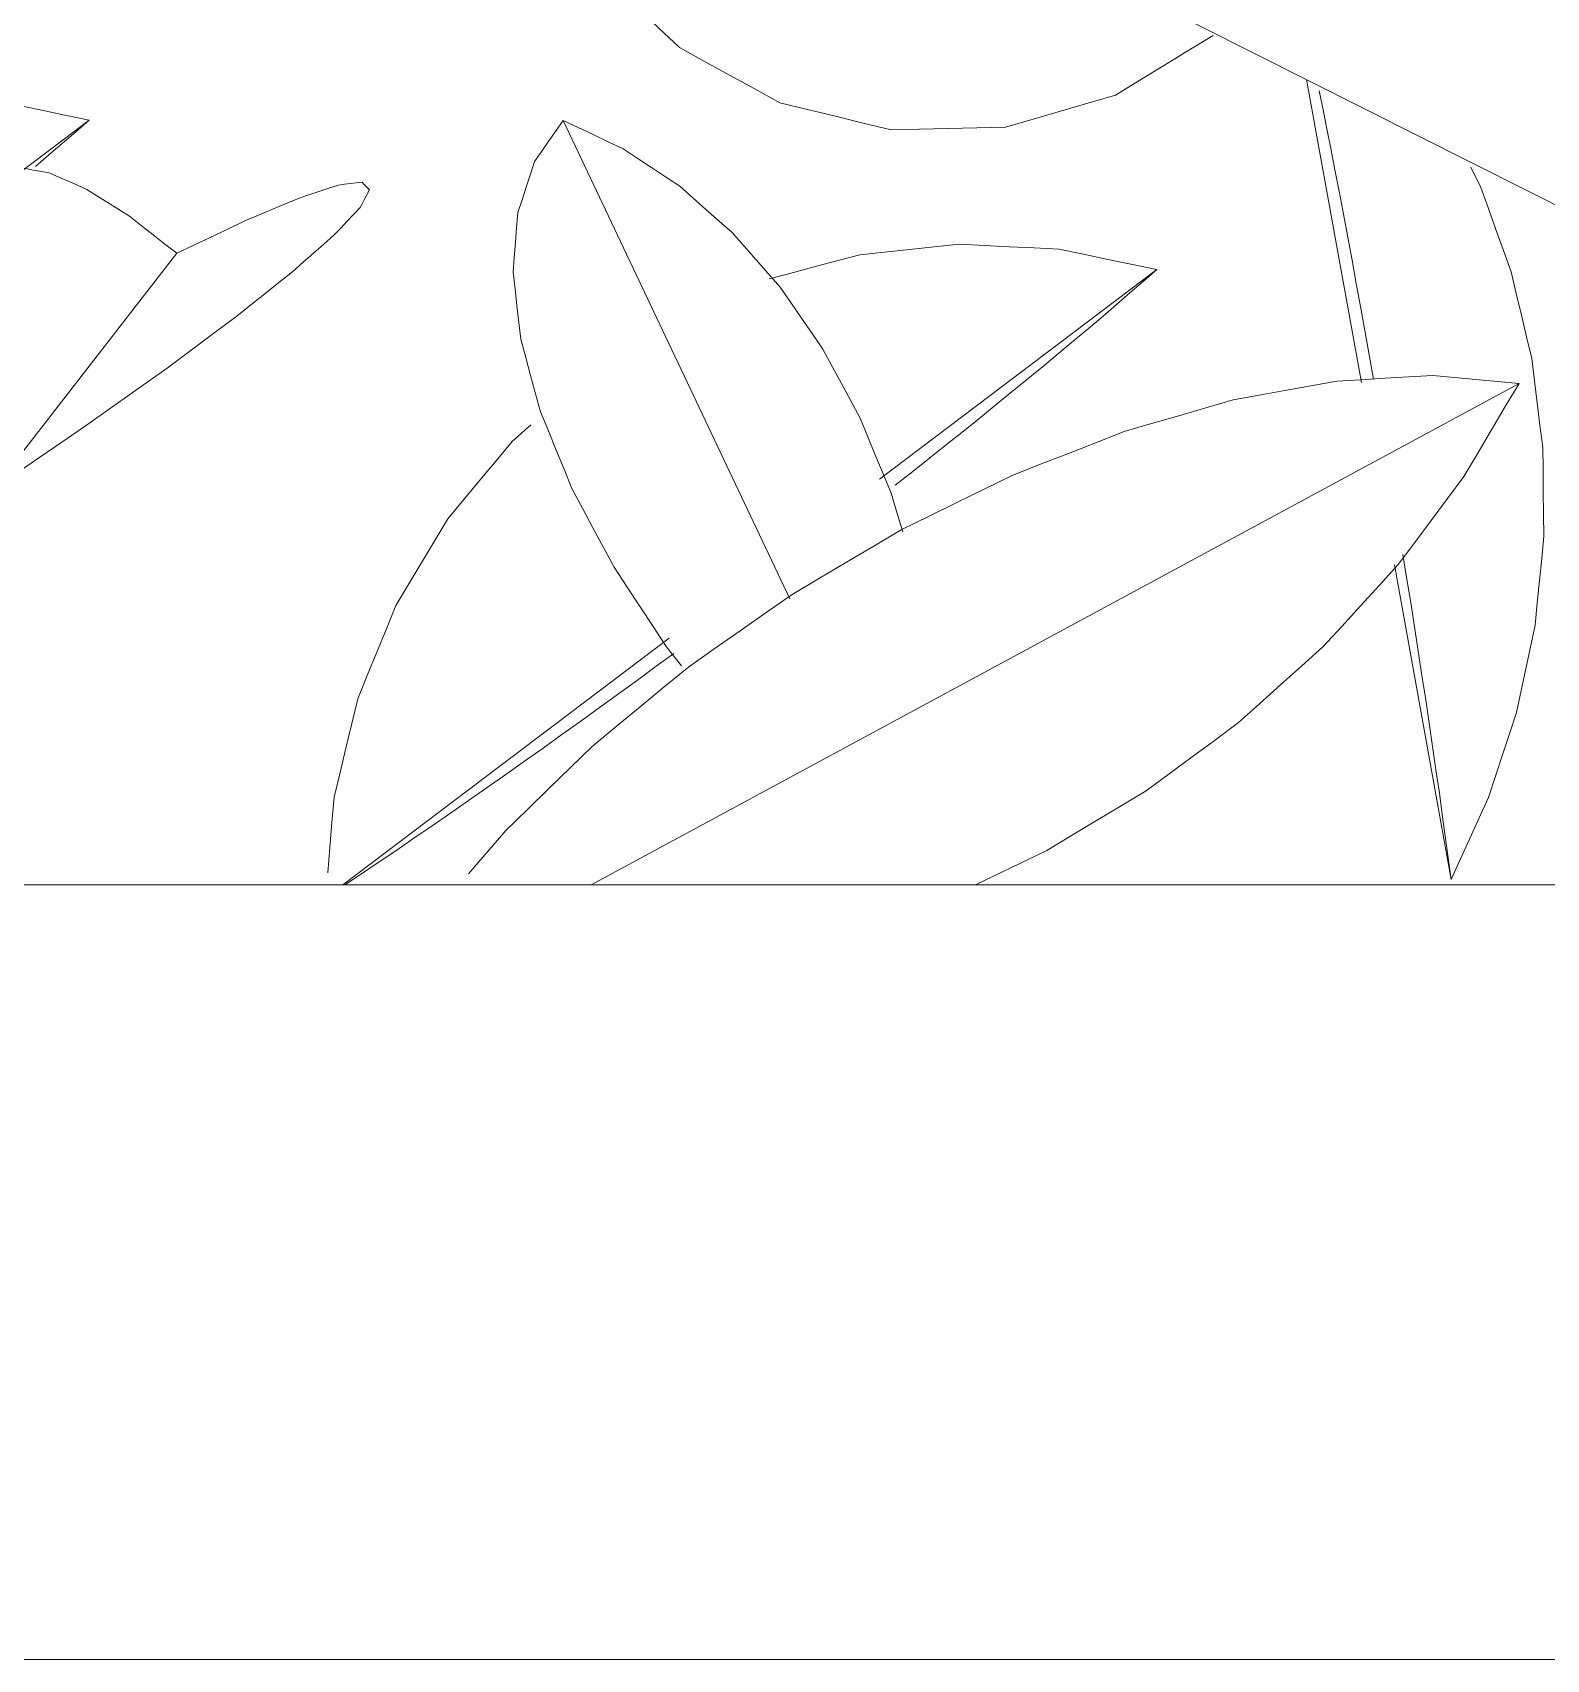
# Model space of a CAD drawing. Header units: metres. Extents: x -18.34 to -13.25, y -25.49 to -16.26.
# Drawn here: x -17.4259 to -17.3617, y -21.4012 to -21.3322 of the extents above; entities that cross this region are included whole.
import ezdxf

# ---------------------------------------------------------------- set-up
doc = ezdxf.new("R2010")
doc.units = ezdxf.units.M
for name, color, linetype, lineweight in [('Importações nas famílias', 7, 'Continuous', 5), ('Quadro estrutural', 7, 'Continuous', 5), ('Telhados', 7, 'Continuous', 5), ('Vegetação', 7, 'Continuous', 5)]:
    doc.layers.add(name, color=color, linetype=linetype, lineweight=lineweight)

# ---------------------------------------------------------------- blocks, each defined once
blk = doc.blocks.new('Planta_pergolado_12200 - plantas pergolado_skp_Component_12-V575-Pavimento 02 - Executivo')
at = {"layer": 'Importações nas famílias', "color": 9}
for p, q in [((0.121198, 0.264512), (0.151262, 0.24178)), ((0.153506, 0.240083), (0.15646, 0.237849))]:
    blk.add_line(p, q, dxfattribs=at)
at = {"layer": 'Importações nas famílias', "color": 9, "flags": 128}
for points in [[(0.12156, 0.260235), (0.121469, 0.261304), (0.121379, 0.262373), (0.121288, 0.263443), (0.121198, 0.264512)], [(0.121198, 0.264512), (0.121942, 0.264011), (0.122687, 0.26351), (0.123431, 0.26301), (0.124176, 0.262509)], [(0.124176, 0.262509), (0.124947, 0.261977), (0.125719, 0.261445), (0.12649, 0.260914), (0.127262, 0.260382)], [(0.122563, 0.256064), (0.122312, 0.257107), (0.122061, 0.258149), (0.121811, 0.259192), (0.12156, 0.260235)], [(0.127262, 0.260382), (0.128052, 0.259825), (0.128842, 0.259269), (0.129633, 0.258712), (0.130423, 0.258156)], [(0.130423, 0.258156), (0.131223, 0.25758), (0.132023, 0.257005), (0.132823, 0.256429), (0.133623, 0.255854)], [(0.124183, 0.252099), (0.123778, 0.25309), (0.123373, 0.254081), (0.122968, 0.255073), (0.122563, 0.256064)], [(0.133623, 0.255854), (0.134424, 0.255266), (0.135225, 0.254678), (0.136026, 0.254091), (0.136827, 0.253503)], [(0.136827, 0.253503), (0.13762, 0.252909), (0.138413, 0.252316), (0.139206, 0.251722), (0.139999, 0.251128)], [(0.126382, 0.248431), (0.125832, 0.249348), (0.125283, 0.250265), (0.124733, 0.251182), (0.124183, 0.252099)], [(0.139999, 0.251128), (0.140775, 0.250536), (0.141551, 0.249943), (0.142327, 0.24935), (0.143104, 0.248757)], [(0.143104, 0.248757), (0.143854, 0.248171), (0.144605, 0.247586), (0.145356, 0.247), (0.146107, 0.246415)], [(0.129109, 0.245147), (0.128427, 0.245968), (0.127746, 0.246789), (0.127064, 0.24761), (0.126382, 0.248431)], [(0.146107, 0.246415), (0.146824, 0.245843), (0.147541, 0.245271), (0.148258, 0.2447), (0.148975, 0.244128)], [(0.132299, 0.242324), (0.131502, 0.24303), (0.130704, 0.243736), (0.129907, 0.244441), (0.129109, 0.245147)], [(0.148975, 0.244128), (0.14965, 0.243577), (0.150325, 0.243025), (0.151001, 0.242474)], [(0.135878, 0.240029), (0.134984, 0.240602), (0.134089, 0.241176), (0.133194, 0.24175), (0.132299, 0.242324)], [(0.139762, 0.238314), (0.138791, 0.238743), (0.13782, 0.239171), (0.136849, 0.2396), (0.135878, 0.240029)], [(0.15418, 0.239821), (0.15475, 0.239328), (0.15532, 0.238835), (0.15589, 0.238342), (0.15646, 0.237849)], [(0.143859, 0.237221), (0.142835, 0.237494), (0.141811, 0.237767), (0.140786, 0.238041), (0.139762, 0.238314)], [(0.15646, 0.237849), (0.155422, 0.237633), (0.154384, 0.237417), (0.153346, 0.237202), (0.152307, 0.236986)], [(0.148074, 0.236775), (0.14702, 0.236886), (0.145967, 0.236998), (0.144913, 0.237109), (0.143859, 0.237221)], [(0.152307, 0.236986), (0.151249, 0.236933), (0.150191, 0.23688), (0.149132, 0.236827), (0.148074, 0.236775)]]:
    blk.add_lwpolyline(points, dxfattribs=at)
blk = doc.blocks.new('Planta_pergolado_12200 - plantas pergolado_skp_Component_12-V2910-Pavimento 02 - Executivo')
at = {"layer": 'Importações nas famílias', "color": 9}
for p, q in [((0.18618, -0.258156), (0.176569, -0.23786)), ((0.180939, -0.260175), (0.181585, -0.260998))]:
    blk.add_line(p, q, dxfattribs=at)
at = {"layer": 'Importações nas famílias', "color": 9, "flags": 128}
for points in [[(0.176569, -0.23786), (0.176266, -0.238296), (0.175962, -0.238733), (0.175659, -0.23917), (0.175356, -0.239606)], [(0.179112, -0.239065), (0.178476, -0.238763), (0.17784, -0.238462), (0.177205, -0.238161), (0.176569, -0.23786)], [(0.18151, -0.240657), (0.180911, -0.240259), (0.180311, -0.239861), (0.179711, -0.239463), (0.179112, -0.239065)], [(0.175356, -0.239606), (0.175178, -0.240147), (0.174999, -0.240689), (0.174821, -0.24123), (0.174642, -0.241771)], [(0.183738, -0.24262), (0.183181, -0.242129), (0.182624, -0.241639), (0.182067, -0.241148), (0.18151, -0.240657)], [(0.174642, -0.241771), (0.174593, -0.242404), (0.174544, -0.243037), (0.174494, -0.24367), (0.174445, -0.244303)], [(0.18577, -0.244931), (0.185262, -0.244353), (0.184754, -0.243775), (0.184246, -0.243198), (0.183738, -0.24262)], [(0.174445, -0.244303), (0.174526, -0.245013), (0.174607, -0.245723), (0.174687, -0.246433), (0.174768, -0.247143)], [(0.187584, -0.247564), (0.18713, -0.246906), (0.186677, -0.246247), (0.186223, -0.245589), (0.18577, -0.244931)], [(0.174768, -0.247143), (0.174977, -0.247913), (0.175186, -0.248683), (0.175396, -0.249454), (0.175605, -0.250224)], [(0.189159, -0.25049), (0.188765, -0.249759), (0.188371, -0.249027), (0.187977, -0.248295), (0.187584, -0.247564)], [(0.175605, -0.250224), (0.175937, -0.251037), (0.17627, -0.251849), (0.176602, -0.252662), (0.176935, -0.253474)], [(0.190479, -0.253677), (0.190149, -0.252881), (0.189819, -0.252084), (0.189489, -0.251287), (0.189159, -0.25049)], [(0.176935, -0.253474), (0.177383, -0.25431), (0.177831, -0.255146), (0.178279, -0.255982), (0.178727, -0.256817)], [(0.19098, -0.25531), (0.190741, -0.254531), (0.190479, -0.253677)], [(0.178727, -0.256817), (0.17928, -0.257657), (0.179833, -0.258496), (0.180386, -0.259335), (0.180939, -0.260175)]]:
    blk.add_lwpolyline(points, dxfattribs=at)
blk = doc.blocks.new('Planta_pergolado_12200 - plantas pergolado_skp_Component_17-V2911-Pavimento 02 - Executivo')
at = {"layer": 'Importações nas famílias', "color": 9, "flags": 128}
for points in [[(0.181495, -0.234774), (0.180617, -0.233934), (0.17974, -0.233093), (0.178862, -0.232253), (0.177985, -0.231412)], [(0.204144, -0.234255), (0.203106, -0.234887), (0.202068, -0.235519), (0.20103, -0.236152), (0.199993, -0.236784)], [(0.185755, -0.23711), (0.18469, -0.236526), (0.183625, -0.235942), (0.18256, -0.235358), (0.181495, -0.234774)], [(0.190474, -0.238262), (0.189294, -0.237974), (0.188114, -0.237686), (0.186935, -0.237398), (0.185755, -0.23711)], [(0.199993, -0.236784), (0.198827, -0.237126), (0.197661, -0.237467), (0.196496, -0.237809), (0.19533, -0.238151)], [(0.19533, -0.238151), (0.194116, -0.238178), (0.192902, -0.238206), (0.191688, -0.238234), (0.190474, -0.238262)]]:
    blk.add_lwpolyline(points, dxfattribs=at)
blk = doc.blocks.new('Planta_pergolado_12200 - plantas pergolado_skp_Component_16-V2912-Pavimento 02 - Executivo')
for name in ['Planta_pergolado_12200 - plantas pergolado_skp_Component_17-V2911-Pavimento 02 - Executivo', 'Planta_pergolado_12200 - plantas pergolado_skp_Component_12-V2910-Pavimento 02 - Executivo']:
    blk.add_blockref(name, (0, 0))
at = {"extrusion": (0, 0, -1), "zscale": -1, "rotation": 180}
blk.add_blockref('Planta_pergolado_12200 - plantas pergolado_skp_Component_12-V575-Pavimento 02 - Executivo', (0, 0), dxfattribs=at)
blk = doc.blocks.new('Planta_pergolado_12200 - plantas pergolado_skp_Component_12-V2921-Pavimento 02 - Executivo')
at = {"layer": 'Importações nas famílias', "color": 9}
for p, q in [((0.189988, -0.253081), (0.20175, -0.244187)), ((0.175196, -0.250779), (0.174399, -0.251485)), ((0.190646, -0.253338), (0.191396, -0.252753)), ((0.16722, -0.270296), (0.181058, -0.259833))]:
    blk.add_line(p, q, dxfattribs=at)
at = {"layer": 'Importações nas famílias', "color": 9, "flags": 128}
for points in [[(0.189149, -0.243559), (0.188125, -0.243832), (0.1871, -0.244105), (0.186076, -0.244379), (0.18531, -0.244583)], [(0.193364, -0.243112), (0.19231, -0.243224), (0.191256, -0.243336), (0.190203, -0.243447), (0.189149, -0.243559)], [(0.197597, -0.243324), (0.196539, -0.243271), (0.195481, -0.243218), (0.194422, -0.243165), (0.193364, -0.243112)], [(0.20175, -0.244187), (0.200712, -0.243971), (0.199673, -0.243755), (0.198635, -0.24354), (0.197597, -0.243324)], [(0.19947, -0.246159), (0.20004, -0.245666), (0.20061, -0.245173), (0.20118, -0.24468), (0.20175, -0.244187)], [(0.196966, -0.24826), (0.197592, -0.247735), (0.198218, -0.24721), (0.198844, -0.246684), (0.19947, -0.246159)], [(0.194265, -0.250466), (0.19494, -0.249915), (0.195615, -0.249363), (0.19629, -0.248812), (0.196966, -0.24826)], [(0.191396, -0.252753), (0.192113, -0.252181), (0.192831, -0.251609), (0.193548, -0.251038), (0.194265, -0.250466)], [(0.174399, -0.251485), (0.173717, -0.252306), (0.173035, -0.253127), (0.172354, -0.253948), (0.171672, -0.254769)], [(0.171672, -0.254769), (0.171122, -0.255686), (0.170572, -0.256603), (0.170023, -0.25752), (0.169473, -0.258436)], [(0.169473, -0.258436), (0.169068, -0.259428), (0.168663, -0.260419), (0.168258, -0.261411), (0.167853, -0.262402)], [(0.178913, -0.262192), (0.179714, -0.261604), (0.180515, -0.261016), (0.181257, -0.260472)], [(0.175713, -0.264494), (0.176513, -0.263918), (0.177313, -0.263343), (0.178113, -0.262767), (0.178913, -0.262192)], [(0.167853, -0.262402), (0.167602, -0.263445), (0.167351, -0.264487), (0.167101, -0.26553), (0.16685, -0.266573)], [(0.172552, -0.26672), (0.173342, -0.266163), (0.174132, -0.265607), (0.174923, -0.26505), (0.175713, -0.264494)], [(0.16685, -0.266573), (0.166759, -0.267642), (0.166669, -0.268711), (0.166578, -0.269781)], [(0.169465, -0.268847), (0.170237, -0.268315), (0.171009, -0.267783), (0.17178, -0.267252), (0.172552, -0.26672)], [(0.167311, -0.270296), (0.167976, -0.269848), (0.168721, -0.269348), (0.169465, -0.268847)]]:
    blk.add_lwpolyline(points, dxfattribs=at)
blk = doc.blocks.new('Planta_pergolado_12200 - plantas pergolado_skp_Component_17-V2923-Pavimento 02 - Executivo')
at = {"layer": 'Importações nas famílias', "color": 9}
for p, q in [((0.250638, -0.156038), (0.251949, -0.156485)), ((0.225172, -0.173215), (0.221327, -0.17704)), ((0.228218, -0.176022), (0.228386, -0.174663)), ((0.228273, -0.17597), (0.228422, -0.174682)), ((0.228486, -0.175902), (0.228582, -0.174763)), ((0.266008, -0.17479), (0.266104, -0.176174)), ((0.219952, -0.178408), (0.217948, -0.180401)), ((0.247299, -0.178772), (0.253188, -0.181803)), ((0.25405, -0.182247), (0.260185, -0.185405)), ((0.25614, -0.187603), (0.254258, -0.18798)), ((0.253245, -0.188182), (0.247156, -0.189399)), ((0.247173, -0.189605), (0.253253, -0.188305)), ((0.254295, -0.188082), (0.255885, -0.187742)), ((0.254345, -0.188369), (0.255259, -0.188138)), ((0.247217, -0.190165), (0.253276, -0.188638)), ((0.253428, -0.189167), (0.247293, -0.191114)), ((0.251987, -0.190555), (0.247678, -0.192317)), ((0.213355, -0.216945), (0.21939, -0.228922)), ((0.21939, -0.228922), (0.221706, -0.217393)), ((0.21939, -0.228922), (0.2219, -0.217463)), ((0.222353, -0.217627), (0.21939, -0.228922)), ((0.223086, -0.217827), (0.21939, -0.228922)), ((0.224089, -0.218006), (0.21939, -0.228922)), ((0.224212, -0.219254), (0.21939, -0.228922)), ((0.222568, -0.228429), (0.21939, -0.228922)), ((0.219731, -0.23009), (0.21939, -0.228922))]:
    blk.add_line(p, q, dxfattribs=at)
at = {"layer": 'Importações nas famílias', "color": 9, "flags": 128}
for points in [[(0.239749, -0.157267), (0.241088, -0.156912), (0.242426, -0.156557), (0.243765, -0.156202), (0.245103, -0.155847)], [(0.245103, -0.155847), (0.246487, -0.155895), (0.247871, -0.155942), (0.249255, -0.15599), (0.250638, -0.156038)], [(0.235033, -0.160178), (0.236212, -0.159451), (0.237391, -0.158723), (0.23857, -0.157995), (0.239749, -0.157267)], [(0.232276, -0.163293), (0.233195, -0.162255), (0.234114, -0.161216), (0.235033, -0.160178)], [(0.266104, -0.176174), (0.265796, -0.177526), (0.265487, -0.178879), (0.265179, -0.180231), (0.264871, -0.181584)], [(0.264871, -0.181584), (0.264186, -0.18279), (0.2635, -0.183995)], [(0.21939, -0.228922), (0.218244, -0.229324), (0.217411, -0.229617)], [(0.242951, -0.243805), (0.241785, -0.244147), (0.24062, -0.244489)], [(0.24062, -0.244489), (0.239406, -0.244516), (0.238818, -0.24453)]]:
    blk.add_lwpolyline(points, dxfattribs=at)
blk = doc.blocks.new('Planta_pergolado_12200 - plantas pergolado_skp_Component_16-V2924-Pavimento 02 - Executivo')
for name in ['Planta_pergolado_12200 - plantas pergolado_skp_Component_17-V2923-Pavimento 02 - Executivo', 'Planta_pergolado_12200 - plantas pergolado_skp_Component_12-V2921-Pavimento 02 - Executivo']:
    blk.add_blockref(name, (0, 0))
blk = doc.blocks.new('Planta_pergolado_12200 - plantas pergolado_skp_-V2955-Pavimento 02 - Executivo')
for name in ['Planta_pergolado_12200 - plantas pergolado_skp_Component_16-V2912-Pavimento 02 - Executivo', 'Planta_pergolado_12200 - plantas pergolado_skp_Component_16-V2924-Pavimento 02 - Executivo']:
    blk.add_blockref(name, (0, 0))
blk = doc.blocks.new('Planta_pergolado_12200 - plantas pergolado_skp_Component_12-V3110-Pavimento 02 - Executivo')
at = {"layer": 'Importações nas famílias', "color": 9}
blk.add_line((0.239239, -0.251808), (0.20125, -0.232676), dxfattribs=at)
at = {"layer": 'Importações nas famílias', "color": 9, "flags": 128}
for points in [[(0.208469, -0.22726), (0.208518, -0.227269), (0.209842, -0.22751), (0.211166, -0.22775), (0.21249, -0.22799)], [(0.21249, -0.22799), (0.213767, -0.228374), (0.215044, -0.228757), (0.216321, -0.22914), (0.217598, -0.229523)], [(0.217598, -0.229523), (0.218798, -0.23004), (0.219998, -0.230557), (0.221198, -0.231074), (0.222398, -0.231591)], [(0.222398, -0.231591), (0.223493, -0.23223), (0.224588, -0.232869), (0.225683, -0.233507), (0.226778, -0.234146)], [(0.226778, -0.234146), (0.227741, -0.234891), (0.228705, -0.235637), (0.229669, -0.236382), (0.230633, -0.237127)], [(0.230633, -0.237127), (0.231444, -0.237962), (0.232254, -0.238797), (0.233065, -0.239631), (0.233875, -0.240466)], [(0.233875, -0.240466), (0.234513, -0.24137), (0.235151, -0.242274), (0.235789, -0.243178), (0.236427, -0.244082)], [(0.236427, -0.244082), (0.236878, -0.245035), (0.237328, -0.245988), (0.237779, -0.24694), (0.238229, -0.247893)], [(0.238229, -0.247893), (0.238482, -0.248872), (0.238734, -0.24985), (0.238987, -0.250829), (0.239239, -0.251808)]]:
    blk.add_lwpolyline(points, dxfattribs=at)
blk = doc.blocks.new('Planta_pergolado_12200 - plantas pergolado_skp_Component_12-V921-Pavimento 02 - Executivo')
at = {"layer": 'Importações nas famílias', "color": 9}
blk.add_line((0.152435, 0.25347), (0.160176, 0.2435), dxfattribs=at)
at = {"layer": 'Importações nas famílias', "color": 9, "flags": 128}
for points in [[(0.152435, 0.25347), (0.15222, 0.252705), (0.152006, 0.251941), (0.151792, 0.251176), (0.151578, 0.250411)], [(0.156309, 0.250821), (0.155341, 0.251483), (0.154372, 0.252146), (0.153403, 0.252808), (0.152435, 0.25347)], [(0.159764, 0.248366), (0.1589, 0.24898), (0.158037, 0.249594), (0.157173, 0.250207), (0.156309, 0.250821)], [(0.151578, 0.250411), (0.151433, 0.249731), (0.151287, 0.24905), (0.151142, 0.24837), (0.150996, 0.247689)], [(0.162718, 0.246165), (0.161979, 0.246715), (0.161241, 0.247266), (0.160502, 0.247816), (0.159764, 0.248366)], [(0.150996, 0.247689), (0.150921, 0.247101), (0.150846, 0.246513), (0.150771, 0.245924), (0.150696, 0.245336)], [(0.165101, 0.244267), (0.164505, 0.244742), (0.163909, 0.245216), (0.163313, 0.24569), (0.162718, 0.246165)], [(0.150696, 0.245336), (0.150692, 0.244846), (0.150688, 0.244356), (0.150684, 0.243867), (0.15068, 0.243377)], [(0.166858, 0.242719), (0.166419, 0.243106), (0.16598, 0.243493), (0.16554, 0.24388), (0.165101, 0.244267)], [(0.15068, 0.243377), (0.150748, 0.242991), (0.150815, 0.242605), (0.150882, 0.242219), (0.15095, 0.241834)], [(0.158165, 0.241927), (0.158668, 0.242321), (0.159171, 0.242714), (0.159673, 0.243107), (0.160176, 0.2435)], [(0.160176, 0.2435), (0.160897, 0.243157), (0.161618, 0.242814), (0.162339, 0.24247), (0.16306, 0.242127)], [(0.167948, 0.241556), (0.167675, 0.241847), (0.167403, 0.242137), (0.16713, 0.242428), (0.166858, 0.242719)], [(0.15095, 0.241834), (0.151087, 0.241556), (0.151225, 0.241279), (0.151363, 0.241001), (0.151501, 0.240724)], [(0.156356, 0.240787), (0.156808, 0.241072), (0.157261, 0.241357), (0.157713, 0.241642), (0.158165, 0.241927)], [(0.16306, 0.242127), (0.163636, 0.241884), (0.164212, 0.24164), (0.164788, 0.241397), (0.165365, 0.241153)], [(0.165365, 0.241153), (0.165783, 0.241015), (0.166201, 0.240877), (0.166619, 0.240739), (0.167037, 0.240602)], [(0.168344, 0.240805), (0.168245, 0.240993), (0.168146, 0.24118), (0.168047, 0.241368), (0.167948, 0.241556)], [(0.151501, 0.240724), (0.151707, 0.240557), (0.151914, 0.240391), (0.152121, 0.240225), (0.152328, 0.240059)], [(0.154769, 0.240091), (0.155166, 0.240265), (0.155562, 0.240439), (0.155959, 0.240613), (0.156356, 0.240787)], [(0.167037, 0.240602), (0.167288, 0.240572), (0.167538, 0.240543), (0.167788, 0.240514), (0.168038, 0.240484)], [(0.168038, 0.240484), (0.168115, 0.240565), (0.168191, 0.240645), (0.168268, 0.240725), (0.168344, 0.240805)], [(0.152328, 0.240059), (0.152601, 0.240006), (0.152874, 0.239953), (0.153148, 0.2399), (0.153421, 0.239847)], [(0.153421, 0.239847), (0.153758, 0.239908), (0.154095, 0.239969), (0.154432, 0.24003), (0.154769, 0.240091)]]:
    blk.add_lwpolyline(points, dxfattribs=at)
blk = doc.blocks.new('Planta_pergolado_12200 - plantas pergolado_skp_Component_16-V3112-Pavimento 02 - Executivo')
blk.add_blockref('Planta_pergolado_12200 - plantas pergolado_skp_Component_12-V3110-Pavimento 02 - Executivo', (0, 0))
at = {"extrusion": (0, 0, -1), "zscale": -0.9999999999999999, "rotation": 180}
blk.add_blockref('Planta_pergolado_12200 - plantas pergolado_skp_Component_12-V921-Pavimento 02 - Executivo', (0, 0), dxfattribs=at)
blk = doc.blocks.new('Planta_pergolado_12200 - plantas pergolado_skp_-V3127-Pavimento 02 - Executivo')
blk.add_blockref('Planta_pergolado_12200 - plantas pergolado_skp_Component_16-V3112-Pavimento 02 - Executivo', (0, 0))
blk = doc.blocks.new('Planta_pergolado_12200 - plantas pergolado_skp_-V3128-Pavimento 02 - Executivo')
blk.add_blockref('Planta_pergolado_12200 - plantas pergolado_skp_-V3127-Pavimento 02 - Executivo', (0, 0))
blk = doc.blocks.new('Planta_pergolado_12200 - plantas pergolado_skp_-V3129-Pavimento 02 - Executivo')
for name in ['Planta_pergolado_12200 - plantas pergolado_skp_-V3128-Pavimento 02 - Executivo', 'Planta_pergolado_12200 - plantas pergolado_skp_-V2955-Pavimento 02 - Executivo']:
    blk.add_blockref(name, (0, 0))
blk = doc.blocks.new('Planta_pergolado_12200 - plantas pergolado_skp_Component_12-V1184-Pavimento 02 - Executivo')
at = {"layer": 'Importações nas famílias', "color": 9}
for p, q in [((0.214236, 0.270059), (0.211824, 0.256719)), ((0.210426, 0.248983), (0.208101, 0.236127)), ((0.21549, 0.240704), (0.215073, 0.239847))]:
    blk.add_line(p, q, dxfattribs=at)
at = {"layer": 'Importações nas famílias', "color": 9, "flags": 128}
for points in [[(0.213733, 0.266394), (0.213859, 0.26731), (0.213985, 0.268226), (0.214111, 0.269142), (0.214236, 0.270059)], [(0.214236, 0.270059), (0.214632, 0.269191), (0.215028, 0.268323), (0.215424, 0.267455), (0.21582, 0.266587)], [(0.21582, 0.266587), (0.216118, 0.265685), (0.216415, 0.264782), (0.216713, 0.26388), (0.217011, 0.262977)], [(0.213156, 0.262448), (0.2133, 0.263434), (0.213444, 0.264421), (0.213589, 0.265407), (0.213733, 0.266394)], [(0.217011, 0.262977), (0.217207, 0.26205), (0.217403, 0.261123), (0.217599, 0.260196), (0.217796, 0.259269)], [(0.212517, 0.258312), (0.212677, 0.259346), (0.212836, 0.26038), (0.212996, 0.261414), (0.213156, 0.262448)], [(0.217796, 0.259269), (0.217888, 0.258327), (0.217981, 0.257386), (0.218074, 0.256444), (0.218166, 0.255503)], [(0.212188, 0.256279), (0.212346, 0.257256), (0.212517, 0.258312)], [(0.218166, 0.255503), (0.218154, 0.254558), (0.218142, 0.253612), (0.21813, 0.252667), (0.218118, 0.251722)], [(0.218118, 0.251722), (0.218002, 0.250783), (0.217885, 0.249844), (0.217768, 0.248906), (0.217652, 0.247967)], [(0.210391, 0.245752), (0.210573, 0.24678), (0.210754, 0.247808), (0.210936, 0.248837)], [(0.217652, 0.247967), (0.217432, 0.247046), (0.217212, 0.246124), (0.216993, 0.245202), (0.216773, 0.244281)], [(0.209667, 0.241841), (0.209848, 0.242818), (0.210029, 0.243796), (0.21021, 0.244774), (0.210391, 0.245752)], [(0.216773, 0.244281), (0.216452, 0.243387), (0.216132, 0.242492), (0.215811, 0.241598), (0.21549, 0.240704)], [(0.208965, 0.238224), (0.20914, 0.239128), (0.209316, 0.240032), (0.209492, 0.240936), (0.209667, 0.241841)], [(0.208632, 0.236606), (0.208798, 0.237415), (0.208965, 0.238224)]]:
    blk.add_lwpolyline(points, dxfattribs=at)
blk = doc.blocks.new('Planta_pergolado_12200 - plantas pergolado_skp_Component_16-V3279-Pavimento 02 - Executivo')
at = {"extrusion": (0, 0, -1), "zscale": -1, "rotation": 180}
blk.add_blockref('Planta_pergolado_12200 - plantas pergolado_skp_Component_12-V1184-Pavimento 02 - Executivo', (0, 0), dxfattribs=at)
blk = doc.blocks.new('Planta_pergolado_12200 - plantas pergolado_skp_Component_12-V3322-Pavimento 02 - Executivo')
at = {"layer": 'Importações nas famílias', "color": 9}
blk.add_line((0.177759, -0.270296), (0.217115, -0.249018), dxfattribs=at)
at = {"layer": 'Importações nas famílias', "color": 9, "flags": 128}
for points in [[(0.209383, -0.24892), (0.208284, -0.24912), (0.207184, -0.249319), (0.206084, -0.249518), (0.204985, -0.249718)], [(0.213459, -0.248685), (0.21244, -0.248744), (0.211421, -0.248803), (0.210402, -0.248861), (0.209383, -0.24892)], [(0.217115, -0.249018), (0.216201, -0.248935), (0.215287, -0.248851), (0.214373, -0.248768), (0.213459, -0.248685)], [(0.214775, -0.252964), (0.21536, -0.251978), (0.215945, -0.250991), (0.21653, -0.250004), (0.217115, -0.249018)], [(0.204985, -0.249718), (0.20383, -0.250053), (0.202675, -0.250388), (0.20152, -0.250723), (0.200365, -0.251059)], [(0.200365, -0.251059), (0.199183, -0.251522), (0.198, -0.251985), (0.196817, -0.252448), (0.195634, -0.252912)], [(0.195634, -0.252912), (0.194451, -0.253492), (0.193268, -0.254073), (0.192085, -0.254653), (0.190902, -0.255234)], [(0.211989, -0.256706), (0.212686, -0.255771), (0.213382, -0.254835), (0.214078, -0.2539), (0.214775, -0.252964)], [(0.190902, -0.255234), (0.189746, -0.255918), (0.188591, -0.256601), (0.187435, -0.257285), (0.18628, -0.257969)], [(0.20879, -0.260201), (0.20959, -0.259327), (0.21039, -0.258454), (0.21119, -0.25758), (0.211989, -0.256706)], [(0.18628, -0.257969), (0.185179, -0.258741), (0.184078, -0.259512), (0.182977, -0.260284), (0.181876, -0.261055)], [(0.205212, -0.263411), (0.206106, -0.262608), (0.207001, -0.261806), (0.207895, -0.261003), (0.20879, -0.260201)], [(0.181876, -0.261055), (0.180855, -0.261896), (0.179835, -0.262737), (0.178814, -0.263578), (0.177794, -0.264419)], [(0.201295, -0.266299), (0.202274, -0.265577), (0.203253, -0.264855), (0.204232, -0.264133), (0.205212, -0.263411)], [(0.177794, -0.264419), (0.176878, -0.265309), (0.175962, -0.2662), (0.175046, -0.26709), (0.174129, -0.267981)], [(0.197082, -0.268835), (0.198135, -0.268201), (0.199188, -0.267567), (0.200241, -0.266933), (0.201295, -0.266299)], [(0.174129, -0.267981), (0.173339, -0.2689), (0.172549, -0.26982)], [(0.194055, -0.270296), (0.194851, -0.269912), (0.195967, -0.269373), (0.197082, -0.268835)]]:
    blk.add_lwpolyline(points, dxfattribs=at)
blk = doc.blocks.new('Planta_pergolado_12200 - plantas pergolado_skp_Component_16-V3326-Pavimento 02 - Executivo')
blk.add_blockref('Planta_pergolado_12200 - plantas pergolado_skp_Component_12-V3322-Pavimento 02 - Executivo', (0, 0))
blk = doc.blocks.new('Planta_pergolado_12200 - plantas pergolado_skp_-V3327-Pavimento 02 - Executivo')
blk.add_blockref('Planta_pergolado_12200 - plantas pergolado_skp_Component_16-V3326-Pavimento 02 - Executivo', (0, 0))
blk = doc.blocks.new('Planta_pergolado_12200 - plantas pergolado_skp_-V3328-Pavimento 02 - Executivo')
for name in ['Planta_pergolado_12200 - plantas pergolado_skp_-V3327-Pavimento 02 - Executivo', 'Planta_pergolado_12200 - plantas pergolado_skp_Component_16-V3279-Pavimento 02 - Executivo']:
    blk.add_blockref(name, (0, 0))
blk = doc.blocks.new('Planta_pergolado_12200 - plantas pergolado_skp_-V3374-Pavimento 02 - Executivo')
blk.add_blockref('Planta_pergolado_12200 - plantas pergolado_skp_-V3328-Pavimento 02 - Executivo', (0, 0))
blk = doc.blocks.new('Planta_pergolado_12200 - Planta_pergolado_12200-3075656-Pavimento 02 - Executivo')
for name in ['Planta_pergolado_12200 - plantas pergolado_skp_-V3374-Pavimento 02 - Executivo', 'Planta_pergolado_12200 - plantas pergolado_skp_-V3129-Pavimento 02 - Executivo']:
    blk.add_blockref(name, (0, 0))
blk = doc.blocks.new('Tram - Tram-V4295-Pavimento 02 - Executivo')
at = {"layer": 'Quadro estrutural'}
blk.add_line((0, 0.05), (0.980921, 0.05), dxfattribs=at)

msp = doc.modelspace()

# ---------------------------------------------------------------- linework, layer by layer
at = {"layer": 'Telhados'}
msp.add_line((-18.235, -21.401243), (-14.115, -21.401243), dxfattribs=at)

# ---------------------------------------------------------------- block references
at = {"layer": 'Quadro estrutural'}
msp.add_blockref('Tram - Tram-V4295-Pavimento 02 - Executivo', (-18.21, -21.418386), dxfattribs=at)
at = {"layer": 'Vegetação', "color": 9}
msp.add_blockref('Planta_pergolado_12200 - Planta_pergolado_12200-3075656-Pavimento 02 - Executivo', (-17.58, -21.09809), dxfattribs=at)

doc.saveas('drawing.dxf')
